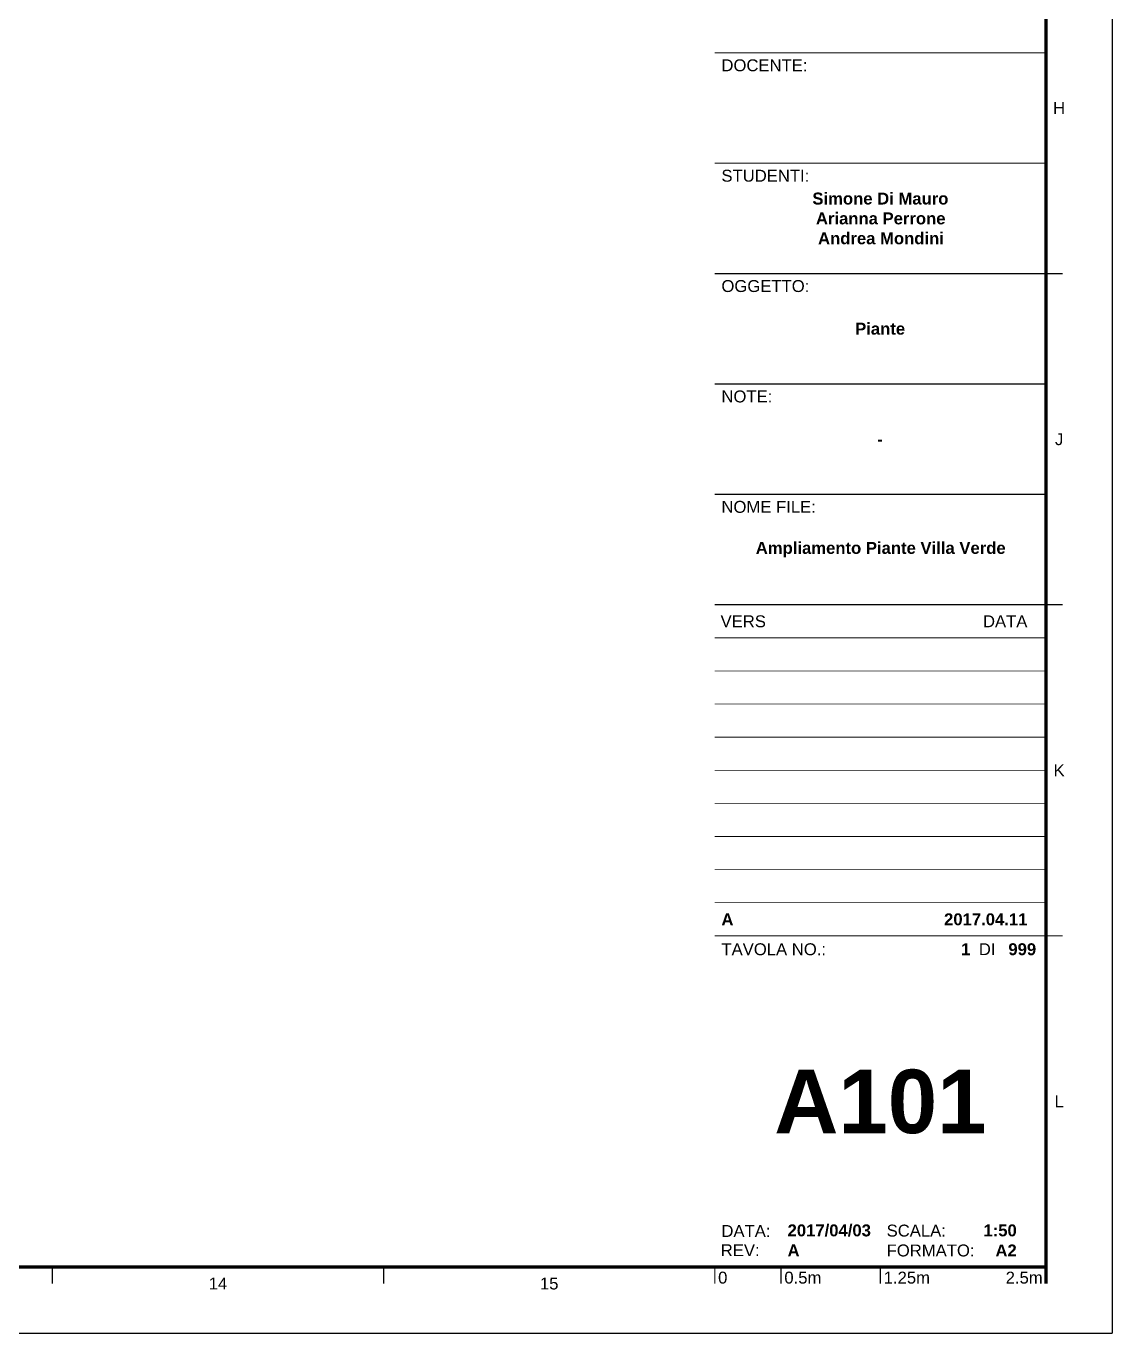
# Paper-space layout 'A000' of a CAD drawing. Header units: millimetres. Extents: x 0 to 841, y 0 to 594.
# Drawn here: x 677 to 841.1, y -0.1 to 197.4 of the extents above; entities that cross this region are included whole.
import ezdxf
from ezdxf.enums import TextEntityAlignment as Align

# ---------------------------------------------------------------- set-up
doc = ezdxf.new("R2010")
doc.units = ezdxf.units.MM
doc.header["$MEASUREMENT"] = 0
doc.layers.add('G-ANNO-NPLT', color=210, linetype='Continuous', plot=False)
doc.layers.add('G-ANNO-TEXT', color=3, linetype='Continuous')
doc.layers.add('G-ANNO-TTLB', color=3, linetype='Continuous')
doc.styles.add('ARIAL', font='arial.ttf')
doc.styles.add('ARIAL-BOLD', font='arialbd.ttf')
doc.styles.add('E-ARIAL', font='arial.ttf')

# ---------------------------------------------------------------- blocks, each defined once
blk = doc.blocks.new('A1_GRID_LAYOUT')
at = {"layer": 'G-ANNO-NPLT', "const_width": 0.18}
for points in [[(841, 0), (841, 594)], [(841, 0), (0, 0)]]:
    blk.add_lwpolyline(points, dxfattribs=at)
at = {"layer": 'G-ANNO-TTLB', "const_width": 0.5, "flags": 128}
blk.add_lwpolyline([(25, 584), (25, 10), (831, 10), (831, 584)], close=True, dxfattribs=at)
at = {"layer": 'G-ANNO-TTLB', "const_width": 0.18, "flags": 128}
for points in [[(833.5, 160), (831, 160)], [(833.5, 110), (831, 110)], [(833.5, 110), (831, 110)], [(833.5, 60), (831, 60)], [(833.5, 60), (831, 60)], [(681, 10), (681, 7.5)], [(731, 10), (731, 7.5)], [(781, 10), (781, 7.5)]]:
    blk.add_lwpolyline(points, dxfattribs=at)
at = {"layer": 'G-ANNO-TTLB', "const_width": 0.18}
blk.add_lwpolyline([(716.5, 10), (776.5, 10)], dxfattribs=at)
at = {"layer": 'G-ANNO-TEXT', "style": 'ARIAL'}
for s, p in [('H', (832.98, 185)), ('J', (832.98, 135)), ('K', (832.98, 85)), ('L', (832.98, 35)), ('14', (706, 7.51)), ('15', (756, 7.51))]:
    blk.add_text(s, height=1.8, dxfattribs=at).set_placement(p, align=Align.MIDDLE_CENTER)
blk = doc.blocks.new('BLOCK_TITLE')
at = {"layer": 'G-ANNO-TTLB'}
for points, const_width in [([(0, 183.33), (-50, 183.33)], 0.18), ([(0, 166.67), (-50, 166.67)], 0.18), ([(-50, 166.67), (0, 166.67)], 0.18), ([(-50, 150), (0, 150)], 0.18), ([(-50, 150), (0, 150)], 0.18), ([(-50, 150), (0, 150)], 0.18), ([(-50, 150), (0, 150)], 0.18), ([(-50, 133.33), (0, 133.33)], 0.18), ([(-50, 116.67), (0, 116.67)], 0.18), ([(-50, 116.67), (0, 116.67)], 0.18), ([(-50, 100), (0, 100)], 0.18), ([(-50, 95), (0, 95)], 0.12), ([(-50, 90), (0, 90)], 0.12), ([(-50, 85), (0, 85)], 0.12), ([(-50, 80), (0, 80)], 0.12), ([(-50, 75), (0, 75)], 0.12), ([(-50, 70), (0, 70)], 0.12), ([(-50, 65), (0, 65)], 0.12), ([(-50, 60), (0, 60)], 0.12), ([(-50, 55), (0, 55)], 0.12), ([(-50, 50), (0, 50)], 0.18), ([(-50, 50), (0, 50)], 0.18)]:
    blk.add_lwpolyline(points, dxfattribs=dict(at, const_width=const_width))
at = {"layer": 'G-ANNO-TTLB', "const_width": 0.18, "flags": 128}
blk.add_lwpolyline([(2.5, 50), (0, 50)], dxfattribs=at)
blk.add_lwpolyline([(2.5, 50), (0, 50)], dxfattribs=at)
at = {"layer": 'G-ANNO-TEXT', "style": 'ARIAL'}
for s, p in [('DOCENTE:', (-49, 182.35)), ('STUDENTI:', (-49, 165.68)), ('OGGETTO:', (-49, 149.02)), ('NOTE:', (-49, 132.35)), ('NOME FILE:', (-49, 115.68)), ('TAVOLA NO.:', (-49, 48.88))]:
    blk.add_text(s, height=1.8, dxfattribs=at).set_placement(p, align=Align.TOP_LEFT)
for s, p in [('VERS', (-49.13, 97.5)), ('DI', (-10.14, 47.99)), ('DATA:', (-49, 5.44)), ('SCALA:', (-24.06, 5.5)), ('REV:', (-49.1, 2.54)), ('FORMATO:', (-24.06, 2.5))]:
    blk.add_text(s, height=1.8, dxfattribs=at).set_placement(p, align=Align.MIDDLE_LEFT)
at = {"layer": 'G-ANNO-TEXT'}
for s, style, p in [('DATA', 'ARIAL', (-2.81, 97.5)), ('A2', 'ARIAL-BOLD', (-4.42, 2.5))]:
    blk.add_text(s, height=1.8, dxfattribs=dict(at, style=style)).set_placement(p, align=Align.MIDDLE_RIGHT)
at = {"layer": 'G-ANNO-TEXT', "style": 'ARIAL-BOLD'}
for tag, p, height in [('PROJECT_TITLE_001', (-45.32, 222.27), 3.6), ('STUDENTS_001', (-31.83, 160.46), 1.8), ('STUDENTS_002', (-31.97, 157.43), 1.8), ('STUDENTS_003', (-31.98, 154.4), 1.8), ('DRAWING_TITLE_001', (-35.37, 141), 1.8), ('NOTES_001', (-25.48, 124.1), 1.8), ('FILENAME_001', (-38.57, 107.69), 1.8)]:
    blk.add_attdef(tag, p, '', height=height, dxfattribs=at)
at = {"layer": 'G-ANNO-TEXT', "style": 'ARIAL-BOLD', "flags": 2}
for tag, p in [('CLASS_001', (-38.72, 192.28)), ('CLASS_002', (-34.96, 189.25)), ('PROFESSOR_001', (-36.33, 174.1))]:
    blk.add_attdef(tag, p, '', height=1.8, dxfattribs=at)
at = {"layer": 'G-ANNO-TEXT', "style": 'ARIAL-BOLD'}
for tag, p in [('VERSION_9', (-49, 92.5)), ('VERSION_8', (-49, 87.5)), ('VERSION_7', (-49, 82.5)), ('VERSION_6', (-49, 77.5)), ('VERSION_5', (-49, 72.5)), ('VERSION_4', (-49, 67.5)), ('VERSION_3', (-49, 62.5)), ('VERSION_2', (-49, 57.5)), ('VERSION_1', (-49, 52.5)), ('SHEET_TOTAL', (-5.68, 47.98)), ('DATE', (-39.01, 5.53)), ('REV', (-39.01, 2.51))]:
    blk.add_attdef(tag, text='', height=1.8, dxfattribs=at).set_placement(p, align=Align.MIDDLE_LEFT)
for tag, p in [('DATA_9', (-2.81, 92.5)), ('DATA_8', (-2.81, 87.5)), ('DATA_7', (-2.81, 82.5)), ('DATA_6', (-2.81, 77.5)), ('DATA_5', (-2.81, 72.5)), ('DATA_4', (-2.81, 67.5)), ('DATA_3', (-2.81, 62.5)), ('DATA_2', (-2.81, 57.5)), ('DATA_1', (-2.81, 52.5)), ('SHEET_COPY', (-11.42, 47.98)), ('SCALE', (-4.42, 5.53))]:
    blk.add_attdef(tag, text='', height=1.8, dxfattribs=at).set_placement(p, align=Align.MIDDLE_RIGHT)
blk.add_attdef('SHEET', text='', height=9.6, dxfattribs=at).set_placement((-25, 25), align=Align.MIDDLE_CENTER)
blk = doc.blocks.new('*U6')
at = {"layer": 'G-ANNO-TTLB', "const_width": 0.18}
for points in [[(0, -2.5), (0, 0)], [(10, 0), (10, -2.5)], [(25, 0), (25, -2.5)]]:
    blk.add_lwpolyline(points, dxfattribs=at)
at = {"layer": 'G-ANNO-TTLB'}
blk.add_lwpolyline([(50, 0, 0.48, 0.48, 0), (50, -2.5, 0.48, 0.48, 0)], format="xyseb", dxfattribs=at)
at = {"layer": 'G-ANNO-TEXT', "style": 'E-ARIAL'}
blk.add_text('0', height=1.8, dxfattribs=at).set_placement((1.2, -0.7), align=Align.TOP_CENTER)
for s, p in [('0.5m', (10.5, -2.5)), ('1.25m', (25.5, -2.5))]:
    blk.add_text(s, height=1.8, dxfattribs=at).set_placement(p)
blk.add_text('2.5m', height=1.8, dxfattribs=at).set_placement((49.5, -2.5), align=Align.RIGHT)

psp = doc.layouts.new('A000')

# ---------------------------------------------------------------- block references
ref = psp.add_blockref('BLOCK_TITLE', (831, 10))
ref.add_attrib('SHEET_COPY', '1', dxfattribs={"layer": 'G-ANNO-TEXT', "height": 1.8, "style": 'ARIAL-BOLD'}).set_placement((819.577, 57.981), align=Align.MIDDLE_RIGHT)
ref.add_attrib('SHEET_TOTAL', '999', dxfattribs={"layer": 'G-ANNO-TEXT', "height": 1.8, "style": 'ARIAL-BOLD'}).set_placement((825.319, 57.981), align=Align.MIDDLE_LEFT)
ref.add_attrib('SCALE', '1:50', dxfattribs={"layer": 'G-ANNO-TEXT', "height": 1.8, "style": 'ARIAL-BOLD'}).set_placement((826.584, 15.53), align=Align.MIDDLE_RIGHT)
ref.add_attrib('REV', 'A', dxfattribs={"layer": 'G-ANNO-TEXT', "height": 1.8, "style": 'ARIAL-BOLD'}).set_placement((791.985, 12.506), align=Align.MIDDLE_LEFT)
ref.add_attrib('DATE', '2017/04/03', dxfattribs={"layer": 'G-ANNO-TEXT', "height": 1.8, "style": 'ARIAL-BOLD'}).set_placement((791.985, 15.53), align=Align.MIDDLE_LEFT)
ref.add_attrib('SHEET', 'A101', dxfattribs={"layer": 'G-ANNO-TEXT', "height": 9.6, "style": 'ARIAL-BOLD'}).set_placement((806, 35), align=Align.MIDDLE_CENTER)
ref.add_attrib('DATA_1', '2017.04.11', dxfattribs={"layer": 'G-ANNO-TEXT', "height": 1.8, "style": 'ARIAL-BOLD'}).set_placement((828.194, 62.5), align=Align.MIDDLE_RIGHT)
ref.add_attrib('VERSION_1', 'A', dxfattribs={"layer": 'G-ANNO-TEXT', "height": 1.8, "style": 'ARIAL-BOLD'}).set_placement((782, 62.5), align=Align.MIDDLE_LEFT)
ref.add_attrib('FILENAME_001', 'Ampliamento Piante Villa Verde', (787.182, 117.681), dxfattribs={"layer": 'G-ANNO-TEXT', "height": 1.8, "style": 'ARIAL-BOLD'})
ref.add_attrib('NOTES_001', '-', (805.52, 134.1), dxfattribs={"layer": 'G-ANNO-TEXT', "height": 1.8, "style": 'ARIAL-BOLD'})
ref.add_attrib('DRAWING_TITLE_001', 'Piante', (802.182, 150.781), dxfattribs={"layer": 'G-ANNO-TEXT', "height": 1.8, "style": 'ARIAL-BOLD'})
ref.add_attrib('STUDENTS_001', 'Simone Di Mauro', (795.73, 170.433), dxfattribs={"layer": 'G-ANNO-TEXT', "height": 1.8, "style": 'ARIAL-BOLD'})
ref.add_attrib('STUDENTS_002', 'Arianna Perrone', (796.265, 167.433), dxfattribs={"layer": 'G-ANNO-TEXT', "height": 1.8, "style": 'ARIAL-BOLD'})
ref.add_attrib('STUDENTS_003', 'Andrea Mondini', (796.587, 164.433), dxfattribs={"layer": 'G-ANNO-TEXT', "height": 1.8, "style": 'ARIAL-BOLD'})
psp.add_blockref('*U6', (781, 10))

# ---------------------------------------------------------------- next in the draw order: block references
psp.add_blockref('A1_GRID_LAYOUT', (0, 0))

doc.saveas('drawing.dxf')
